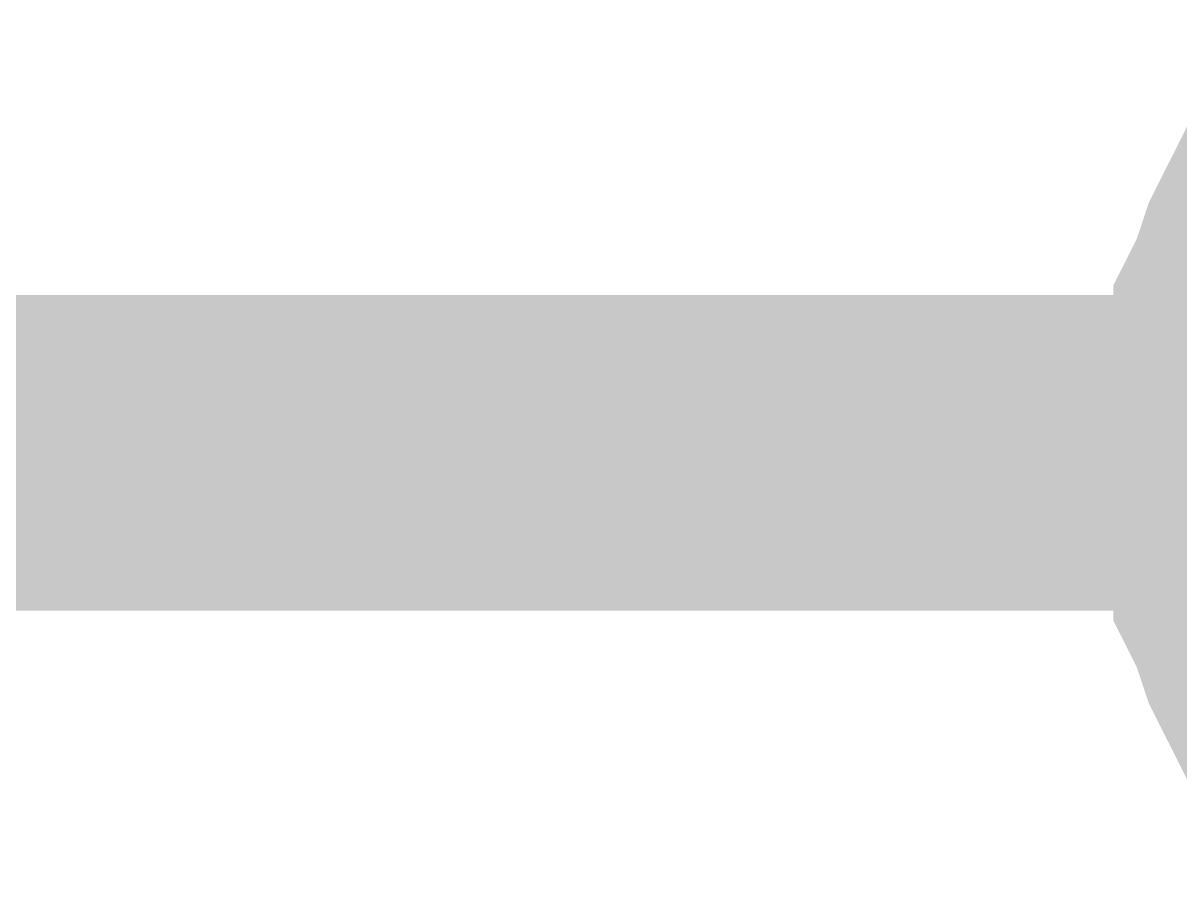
# Model space of a CAD drawing. Header units: inches. Extents: x 0 to 432, y 0 to 280.
# Drawn here: x 94.838 to 95.936, y 207.862 to 208.678 of the extents above; entities that cross this region are included whole.
import ezdxf

# ---------------------------------------------------------------- set-up
doc = ezdxf.new("R2010")
doc.units = ezdxf.units.IN
doc.layers.add('Sheet', color=255, linetype='Continuous')

msp = doc.modelspace()

# ---------------------------------------------------------------- linework, layer by layer
at = {"layer": 'Sheet'}
for points in [[(96.0117, 208.2698, 0.2997, 0.2997, 0), (96.0117, 208.2923, 0.2997, 0.2997, 0), (96.0117, 208.3259, 0.2997, 0.2997, 0), (96.0229, 208.3484, 0.2997, 0.2997, 0), (96.0229, 208.3709, 0.2997, 0.2997, 0), (96.0229, 208.3933, 0.2997, 0.2997, 0), (96.0342, 208.4158, 0.2997, 0.2997, 0), (96.0454, 208.4495, 0.2997, 0.2997, 0), (96.0566, 208.4719, 0.2997, 0.2997, 0), (96.0679, 208.4944, 0.2997, 0.2997, 0), (96.0791, 208.5168, 0.2997, 0.2997, 0), (96.0903, 208.5281, 0.2997, 0.2997, 0)], [(96.0117, 208.2698, 0.2997, 0.2997, 0), (96.0117, 208.2923, 0.2997, 0.2997, 0), (96.0117, 208.3259, 0.2997, 0.2997, 0), (96.0229, 208.3484, 0.2997, 0.2997, 0), (96.0229, 208.3709, 0.2997, 0.2997, 0), (96.0229, 208.3933, 0.2997, 0.2997, 0), (96.0342, 208.4158, 0.2997, 0.2997, 0), (96.0454, 208.4495, 0.2997, 0.2997, 0), (96.0566, 208.4719, 0.2997, 0.2997, 0), (96.0679, 208.4944, 0.2997, 0.2997, 0), (96.0791, 208.5168, 0.2997, 0.2997, 0), (96.0903, 208.5281, 0.2997, 0.2997, 0)], [(96.0117, 208.2698, 0.2997, 0.2997, 0), (96.0117, 208.2923, 0.2997, 0.2997, 0), (96.0117, 208.3259, 0.2997, 0.2997, 0), (96.0229, 208.3484, 0.2997, 0.2997, 0), (96.0229, 208.3709, 0.2997, 0.2997, 0), (96.0229, 208.3933, 0.2997, 0.2997, 0), (96.0342, 208.4158, 0.2997, 0.2997, 0), (96.0454, 208.4495, 0.2997, 0.2997, 0), (96.0566, 208.4719, 0.2997, 0.2997, 0), (96.0679, 208.4944, 0.2997, 0.2997, 0), (96.0791, 208.5168, 0.2997, 0.2997, 0), (96.0903, 208.5281, 0.2997, 0.2997, 0)], [(96.0117, 208.2698, 0.2997, 0.2997, 0), (96.0117, 208.2923, 0.2997, 0.2997, 0), (96.0117, 208.3259, 0.2997, 0.2997, 0), (96.0229, 208.3484, 0.2997, 0.2997, 0), (96.0229, 208.3709, 0.2997, 0.2997, 0), (96.0229, 208.3933, 0.2997, 0.2997, 0), (96.0342, 208.4158, 0.2997, 0.2997, 0), (96.0454, 208.4495, 0.2997, 0.2997, 0), (96.0566, 208.4719, 0.2997, 0.2997, 0), (96.0679, 208.4944, 0.2997, 0.2997, 0), (96.0791, 208.5168, 0.2997, 0.2997, 0), (96.0903, 208.5281, 0.2997, 0.2997, 0)], [(65.0261, 208.2698, 0.2997, 0.2997, 0), (83.321, 208.2698, 0.2997, 0.2997, 0), (96.5283, 208.2698, 0.2997, 0.2997, 0)], [(96.0903, 208.0115, 0.2997, 0.2997, 0), (96.0791, 208.0227, 0.2997, 0.2997, 0), (96.0679, 208.0452, 0.2997, 0.2997, 0), (96.0566, 208.0677, 0.2997, 0.2997, 0), (96.0454, 208.0901, 0.2997, 0.2997, 0), (96.0342, 208.1238, 0.2997, 0.2997, 0), (96.0229, 208.1463, 0.2997, 0.2997, 0), (96.0229, 208.1687, 0.2997, 0.2997, 0), (96.0229, 208.1912, 0.2997, 0.2997, 0), (96.0117, 208.2136, 0.2997, 0.2997, 0), (96.0117, 208.2473, 0.2997, 0.2997, 0), (96.0117, 208.2698, 0.2997, 0.2997, 0)], [(96.0117, 208.2698, 0.2997, 0.2997, 0), (96.0117, 208.2698, 0.2997, 0.2997, 0)], [(96.0903, 208.0115, 0.2997, 0.2997, 0), (96.0791, 208.0227, 0.2997, 0.2997, 0), (96.0679, 208.0452, 0.2997, 0.2997, 0), (96.0566, 208.0677, 0.2997, 0.2997, 0), (96.0454, 208.0901, 0.2997, 0.2997, 0), (96.0342, 208.1238, 0.2997, 0.2997, 0), (96.0229, 208.1463, 0.2997, 0.2997, 0), (96.0229, 208.1687, 0.2997, 0.2997, 0), (96.0229, 208.1912, 0.2997, 0.2997, 0), (96.0117, 208.2136, 0.2997, 0.2997, 0), (96.0117, 208.2473, 0.2997, 0.2997, 0), (96.0117, 208.2698, 0.2997, 0.2997, 0)], [(96.0117, 208.2698, 0.2997, 0.2997, 0), (96.0117, 208.2698, 0.2997, 0.2997, 0)], [(96.0903, 208.0115, 0.2997, 0.2997, 0), (96.0791, 208.0227, 0.2997, 0.2997, 0), (96.0679, 208.0452, 0.2997, 0.2997, 0), (96.0566, 208.0677, 0.2997, 0.2997, 0), (96.0454, 208.0901, 0.2997, 0.2997, 0), (96.0342, 208.1238, 0.2997, 0.2997, 0), (96.0229, 208.1463, 0.2997, 0.2997, 0), (96.0229, 208.1687, 0.2997, 0.2997, 0), (96.0229, 208.1912, 0.2997, 0.2997, 0), (96.0117, 208.2136, 0.2997, 0.2997, 0), (96.0117, 208.2473, 0.2997, 0.2997, 0), (96.0117, 208.2698, 0.2997, 0.2997, 0)], [(96.0117, 208.2698, 0.2997, 0.2997, 0), (96.0117, 208.2698, 0.2997, 0.2997, 0)], [(96.0903, 208.0115, 0.2997, 0.2997, 0), (96.0791, 208.0227, 0.2997, 0.2997, 0), (96.0679, 208.0452, 0.2997, 0.2997, 0), (96.0566, 208.0677, 0.2997, 0.2997, 0), (96.0454, 208.0901, 0.2997, 0.2997, 0), (96.0342, 208.1238, 0.2997, 0.2997, 0), (96.0229, 208.1463, 0.2997, 0.2997, 0), (96.0229, 208.1687, 0.2997, 0.2997, 0), (96.0229, 208.1912, 0.2997, 0.2997, 0), (96.0117, 208.2136, 0.2997, 0.2997, 0), (96.0117, 208.2473, 0.2997, 0.2997, 0), (96.0117, 208.2698, 0.2997, 0.2997, 0)], [(96.0117, 208.2698, 0.2997, 0.2997, 0), (96.0117, 208.2698, 0.2997, 0.2997, 0)]]:
    msp.add_lwpolyline(points, format="xyseb", dxfattribs=at)

doc.saveas('drawing.dxf')
